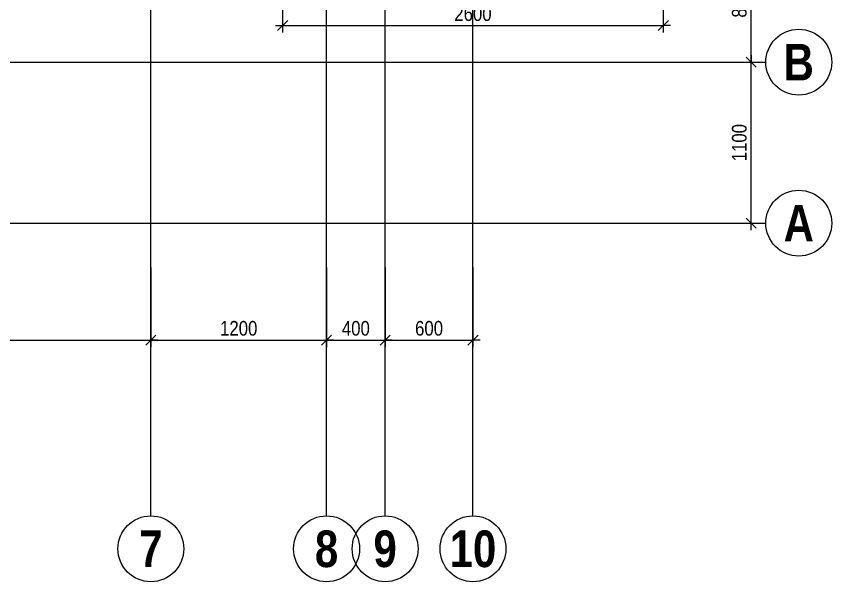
# Model space of a CAD drawing. Extents: x 0 to 206258, y -403073 to 0.
# Drawn here: x 27765 to 33334, y -38542 to -34679 of the extents above; entities that cross this region are included whole.
import ezdxf
from ezdxf.enums import TextEntityAlignment as Align
from ezdxf.lldxf.tags import DXFTag

# ---------------------------------------------------------------- set-up
doc = ezdxf.new("R2010")
doc.units = 0
doc.header["$LTSCALE"] = 1000
for name, color, linetype in [('Axis Circle(Dir 1)', 150, 'Continuous'), ('Axis Circle(Dir 2)', 150, 'Continuous'), ('Axis Label(Dir 1)', 7, 'Continuous'), ('Axis Label(Dir 2)', 7, 'Continuous'), ('Axis Line(Dir 1)', 8, 'CENTER2'), ('Axis Line(Dir 2)', 150, 'CENTER2'), ('Dimension Line', 5, 'Continuous')]:
    doc.layers.add(name, color=color, linetype=linetype)
doc.styles.add('Axis Label(Dir 1)', font='ARIALNB.TTF', dxfattribs={"height": 250})
doc.styles.add('Axis Label(Dir 2)', font='ARIALNB.TTF', dxfattribs={"height": 250})
doc.styles.add('Dimension Text', font='ARIALN.TTF', dxfattribs={"height": 100})
tags = doc.linetypes.add('CENTER2', pattern=[1.125, 0.75, -0.125, 0.125, -0.125]).pattern_tags.tags
tags[10:11] = [DXFTag(74, 4), DXFTag(75, 0), DXFTag(340, '0'), DXFTag(46, 0.0), DXFTag(50, 0.0), DXFTag(44, 0.0), DXFTag(45, 0.0)]
tags[8:9] = [DXFTag(74, 4), DXFTag(75, 0), DXFTag(340, '0'), DXFTag(46, 0.0), DXFTag(50, 0.0), DXFTag(44, 0.0), DXFTag(45, 0.0)]
tags[6:7] = [DXFTag(74, 4), DXFTag(75, 0), DXFTag(340, '0'), DXFTag(46, 0.0), DXFTag(50, 0.0), DXFTag(44, 0.0), DXFTag(45, 0.0)]
tags[4:5] = [DXFTag(74, 4), DXFTag(75, 0), DXFTag(340, '0'), DXFTag(46, 0.0), DXFTag(50, 0.0), DXFTag(44, 0.0), DXFTag(45, 0.0)]
doc.dimstyles.get("Standard").update_dxf_attribs({"dimtxt": 100, "dimasz": 30, "dimexe": 48.3, "dimexo": 103.5, "dimgap": 30, "dimtad": 1, "dimtoh": 1, "dimdec": 1, "dimdsep": 46, "dimtxsty": 'Dimension Text', "dimblk": 'PCDIM_TICK', "dimcen": 0.09, "dimclrd": 5, "dimclre": 5, "dimclrt": 5, "dimadec": 1, "dimazin": 0, "dimtp": 1, "dimtm": 1, "dimtfac": 1, "dimtdec": 4, "dimtofl": 0, "dimtmove": 0, "dimatfit": 3, "dimfxl": 1, "dimtolj": 1, "dimtzin": 0, "dimarcsym": 0})

# ---------------------------------------------------------------- blocks, each defined once
blk = doc.blocks.new('PCDIM_TICK')
at = {"layer": 'Dimension Line', "color": 0, "transparency": 33554687}
for p, q in [((1.15, 1.15), (-1.15, -1.15)), ((1.61, 0), (0, 0))]:
    blk.add_line(p, q, dxfattribs=at)
blk = doc.blocks.new('*U250')
at = {"layer": 'Dimension Line', "color": 5, "true_color": 0x0000ff, "transparency": 16777216}
for p, q in [((29584.3, -34295.7), (29584.3, -34790.5)), ((32184.3, -34295.7), (32184.3, -34790.5)), ((29584.3, -34742.2), (32184.3, -34742.2))]:
    blk.add_line(p, q, dxfattribs=at)
at = {"layer": 'Dimension Line', "color": 5, "true_color": 0x0000ff, "transparency": 16777216, "xscale": 30, "yscale": 30, "rotation": 180.0000000000004}
blk.add_blockref('PCDIM_TICK', (29584.3, -34742.2), dxfattribs=at)
at = {"layer": 'Dimension Line', "color": 5, "true_color": 0x0000ff, "transparency": 16777216, "xscale": 30, "yscale": 30}
blk.add_blockref('PCDIM_TICK', (32184.3, -34742.2), dxfattribs=at)
at = {"layer": 'Dimension Line', "color": 5, "true_color": 0x0000ff, "transparency": 16777216, "insert": (30884.3, -34712.2), "char_height": 100, "width": 247.252, "attachment_point": 8, "style": 'Dimension Text'}
blk.add_mtext('2600', dxfattribs=at)
blk = doc.blocks.new('*U327')
at = {"layer": 'Dimension Line', "color": 5, "true_color": 0x0000ff, "transparency": 16777216}
for p, q in [((32287.8, -34992.2), (32832.6, -34992.2)), ((32784.3, -36092.2), (32784.3, -34992.2)), ((32287.8, -36092.2), (32832.6, -36092.2))]:
    blk.add_line(p, q, dxfattribs=at)
at = {"layer": 'Dimension Line', "color": 5, "true_color": 0x0000ff, "transparency": 16777216, "xscale": 30, "yscale": 30}
for p, rotation in [((32784.3, -34992.2), 89.99999999999447), ((32784.3, -36092.2), 269.9999999999834)]:
    blk.add_blockref('PCDIM_TICK', p, dxfattribs=dict(at, rotation=rotation))
at = {"layer": 'Dimension Line', "color": 5, "true_color": 0x0000ff, "transparency": 16777216, "insert": (32754.3, -35542.2), "char_height": 100, "width": 238.405, "attachment_point": 8, "rotation": 90, "style": 'Dimension Text'}
blk.add_mtext('1100', dxfattribs=at)
blk = doc.blocks.new('*U328')
at = {"layer": 'Dimension Line', "color": 5, "true_color": 0x0000ff, "transparency": 16777216}
for p, q in [((32287.8, -34192.2), (32832.6, -34192.2)), ((32784.3, -34992.2), (32784.3, -34192.2)), ((32287.8, -34992.2), (32832.6, -34992.2))]:
    blk.add_line(p, q, dxfattribs=at)
at = {"layer": 'Dimension Line', "color": 5, "true_color": 0x0000ff, "transparency": 16777216, "xscale": 30, "yscale": 30}
for p, rotation in [((32784.3, -34192.2), 89.99999999999447), ((32784.3, -34992.2), 269.9999999999834)]:
    blk.add_blockref('PCDIM_TICK', p, dxfattribs=dict(at, rotation=rotation))
at = {"layer": 'Dimension Line', "color": 5, "true_color": 0x0000ff, "transparency": 16777216, "insert": (32754.3, -34592.2), "char_height": 100, "width": 181.501, "attachment_point": 8, "rotation": 90, "style": 'Dimension Text'}
blk.add_mtext('800', dxfattribs=at)
blk = doc.blocks.new('*U355')
at = {"layer": 'Dimension Line', "color": 5, "true_color": 0x0000ff, "transparency": 16777216}
for p, q in [((26284.3, -36395.7), (26284.3, -36940.5)), ((28684.3, -36395.7), (28684.3, -36940.5)), ((26284.3, -36892.2), (28684.3, -36892.2))]:
    blk.add_line(p, q, dxfattribs=at)
at = {"layer": 'Dimension Line', "color": 5, "true_color": 0x0000ff, "transparency": 16777216, "xscale": 30, "yscale": 30, "rotation": 180.0000000000004}
blk.add_blockref('PCDIM_TICK', (26284.3, -36892.2), dxfattribs=at)
at = {"layer": 'Dimension Line', "color": 5, "true_color": 0x0000ff, "transparency": 16777216, "xscale": 30, "yscale": 30}
blk.add_blockref('PCDIM_TICK', (28684.3, -36892.2), dxfattribs=at)
at = {"layer": 'Dimension Line', "color": 5, "true_color": 0x0000ff, "transparency": 16777216, "insert": (27484.3, -36862.2), "char_height": 100, "width": 247.252, "attachment_point": 8, "style": 'Dimension Text'}
blk.add_mtext('2400', dxfattribs=at)
blk = doc.blocks.new('*U356')
at = {"layer": 'Dimension Line', "color": 5, "true_color": 0x0000ff, "transparency": 16777216}
for p, q in [((28684.3, -36395.7), (28684.3, -36940.5)), ((29884.3, -36395.7), (29884.3, -36940.5)), ((28684.3, -36892.2), (29884.3, -36892.2))]:
    blk.add_line(p, q, dxfattribs=at)
at = {"layer": 'Dimension Line', "color": 5, "true_color": 0x0000ff, "transparency": 16777216, "xscale": 30, "yscale": 30, "rotation": 180.0000000000004}
blk.add_blockref('PCDIM_TICK', (28684.3, -36892.2), dxfattribs=at)
at = {"layer": 'Dimension Line', "color": 5, "true_color": 0x0000ff, "transparency": 16777216, "xscale": 30, "yscale": 30}
blk.add_blockref('PCDIM_TICK', (29884.3, -36892.2), dxfattribs=at)
at = {"layer": 'Dimension Line', "color": 5, "true_color": 0x0000ff, "transparency": 16777216, "insert": (29284.3, -36862.2), "char_height": 100, "width": 238.405, "attachment_point": 8, "style": 'Dimension Text'}
blk.add_mtext('1200', dxfattribs=at)
blk = doc.blocks.new('*U357')
at = {"layer": 'Dimension Line', "color": 5, "true_color": 0x0000ff, "transparency": 16777216}
for p, q in [((29884.3, -36395.7), (29884.3, -36940.5)), ((30284.3, -36395.7), (30284.3, -36940.5)), ((29884.3, -36892.2), (30284.3, -36892.2))]:
    blk.add_line(p, q, dxfattribs=at)
at = {"layer": 'Dimension Line', "color": 5, "true_color": 0x0000ff, "transparency": 16777216, "xscale": 30, "yscale": 30, "rotation": 180.0000000000004}
blk.add_blockref('PCDIM_TICK', (29884.3, -36892.2), dxfattribs=at)
at = {"layer": 'Dimension Line', "color": 5, "true_color": 0x0000ff, "transparency": 16777216, "xscale": 30, "yscale": 30}
blk.add_blockref('PCDIM_TICK', (30284.3, -36892.2), dxfattribs=at)
at = {"layer": 'Dimension Line', "color": 5, "true_color": 0x0000ff, "transparency": 16777216, "insert": (30084.3, -36862.2), "char_height": 100, "width": 184.718, "attachment_point": 8, "style": 'Dimension Text'}
blk.add_mtext('400', dxfattribs=at)
blk = doc.blocks.new('*U358')
at = {"layer": 'Dimension Line', "color": 5, "true_color": 0x0000ff, "transparency": 16777216}
for p, q in [((30284.3, -36395.7), (30284.3, -36940.5)), ((30884.3, -36395.7), (30884.3, -36940.5)), ((30284.3, -36892.2), (30884.3, -36892.2))]:
    blk.add_line(p, q, dxfattribs=at)
at = {"layer": 'Dimension Line', "color": 5, "true_color": 0x0000ff, "transparency": 16777216, "xscale": 30, "yscale": 30, "rotation": 180.0000000000004}
blk.add_blockref('PCDIM_TICK', (30284.3, -36892.2), dxfattribs=at)
at = {"layer": 'Dimension Line', "color": 5, "true_color": 0x0000ff, "transparency": 16777216, "xscale": 30, "yscale": 30}
blk.add_blockref('PCDIM_TICK', (30884.3, -36892.2), dxfattribs=at)
at = {"layer": 'Dimension Line', "color": 5, "true_color": 0x0000ff, "transparency": 16777216, "insert": (30584.3, -36862.2), "char_height": 100, "width": 181.97, "attachment_point": 8, "style": 'Dimension Text'}
blk.add_mtext('600', dxfattribs=at)

msp = doc.modelspace()

# ---------------------------------------------------------------- linework, layer by layer
at = {"layer": 'Axis Circle(Dir 1)', "transparency": 33554687}
for centre in [(33109.29, -34992.207), (33109.29, -36092.207)]:
    msp.add_circle(centre, 225, dxfattribs=at)
at = {"layer": 'Axis Circle(Dir 2)', "transparency": 33554687}
for centre in [(28684.29, -38317.207), (29884.29, -38317.207), (30284.29, -38317.207), (30884.29, -38317.207)]:
    msp.add_circle(centre, 225, dxfattribs=at)
at = {"layer": 'Axis Line(Dir 1)', "transparency": 33554687}
for points in [[(15084.29, -34992.207), (32884.29, -34992.207)], [(15084.29, -36092.207), (32884.29, -36092.207)]]:
    msp.add_lwpolyline(points, dxfattribs=at)
at = {"layer": 'Axis Line(Dir 2)', "transparency": 33554687}
for points in [[(28684.29, -38092.207), (28684.29, -14292.207)], [(29884.29, -38092.207), (29884.29, -14292.207)], [(30284.29, -38092.207), (30284.29, -14292.207)], [(30884.29, -38092.207), (30884.29, -14292.207)]]:
    msp.add_lwpolyline(points, dxfattribs=at)

# ---------------------------------------------------------------- texts
at = {"layer": 'Axis Label(Dir 1)', "transparency": 33554687, "style": 'Axis Label(Dir 1)'}
for s, p in [('B', (33109.29, -34992.207)), ('A', (33109.29, -36092.207))]:
    msp.add_text(s, height=250, dxfattribs=at).set_placement(p, align=Align.MIDDLE_CENTER)
at = {"layer": 'Axis Label(Dir 2)', "transparency": 33554687, "style": 'Axis Label(Dir 2)'}
for s, p in [('7', (28684.29, -38317.207)), ('8', (29884.29, -38317.207)), ('9', (30284.29, -38317.207)), ('10', (30884.29, -38317.207))]:
    msp.add_text(s, height=250, dxfattribs=at).set_placement(p, align=Align.MIDDLE_CENTER)

# ---------------------------------------------------------------- dimensions: what is measured, and where the dimension line sits
at = {"layer": 'Dimension Line', "transparency": 33554687}
dim = msp.add_aligned_dim(p1=(29584.29, -34192.207), p2=(32184.29, -34192.207), distance=-550, dimstyle='Standard', override={"dimscale": 1, "dimtxt": 100, "dimasz": 30, "dimexe": 48.3, "dimexo": 103.5, "dimgap": 30, "dimtad": 1, "dimtih": 0, "dimdec": 1, "dimlfac": 1, "dimzin": 8, "dimlunit": 2, "dimpost": '', "dimtxsty": 'Dimension Text', "dimblk": 'PCDIM_TICK', "dimse1": 0, "dimse2": 0, "dimsd2": 0, "dimclrd": 5, "dimclre": 5, "dimclrt": 5, "dimaunit": 0, "dimadec": 1, "dimazin": 0, "dimtol": 0, "dimtp": 1, "dimtm": 1, "dimtmove": 0}, dxfattribs=at)
dim.commit()
dim.dimension.update_dxf_attribs({"geometry": '*U250', "text_midpoint": (30884.29, -34742.207)})
for base, p1, p2, picture, middle in [((32784.29, -34592.207), (32184.29, -34992.207), (32184.29, -34192.207), '*U328', (32784.29, -34592.207)), ((32784.29, -35542.207), (32184.29, -36092.207), (32184.29, -34992.207), '*U327', (32784.29, -35542.207))]:
    dim = msp.add_linear_dim(base=base, p1=p1, p2=p2, angle=90, dimstyle='Standard', override={"dimscale": 1, "dimtxt": 100, "dimasz": 30, "dimexe": 48.3, "dimexo": 103.5, "dimgap": 30, "dimtad": 1, "dimtih": 0, "dimdec": 1, "dimlfac": 1, "dimzin": 8, "dimlunit": 2, "dimpost": '', "dimtxsty": 'Dimension Text', "dimblk": 'PCDIM_TICK', "dimse1": 0, "dimse2": 0, "dimsd2": 0, "dimclrd": 5, "dimclre": 5, "dimclrt": 5, "dimaunit": 0, "dimadec": 1, "dimazin": 0, "dimtol": 0, "dimtp": 1, "dimtm": 1, "dimtmove": 0}, dxfattribs=at)
    dim.commit()
    dim.dimension.update_dxf_attribs({"geometry": picture, "text_midpoint": middle})
for base, p1, p2, picture, middle in [((27484.29, -36892.207), (26284.29, -36292.207), (28684.29, -36292.207), '*U355', (27484.29, -36892.207)), ((29284.29, -36892.207), (28684.29, -36292.207), (29884.29, -36292.207), '*U356', (29284.29, -36892.207)), ((30084.29, -36892.207), (29884.29, -36292.207), (30284.29, -36292.207), '*U357', (30084.29, -36892.207)), ((30584.29, -36892.207), (30284.29, -36292.207), (30884.29, -36292.207), '*U358', (30584.29, -36892.207))]:
    dim = msp.add_linear_dim(base=base, p1=p1, p2=p2, dimstyle='Standard', override={"dimscale": 1, "dimtxt": 100, "dimasz": 30, "dimexe": 48.3, "dimexo": 103.5, "dimgap": 30, "dimtad": 1, "dimtih": 0, "dimdec": 1, "dimlfac": 1, "dimzin": 8, "dimlunit": 2, "dimpost": '', "dimtxsty": 'Dimension Text', "dimblk": 'PCDIM_TICK', "dimse1": 0, "dimse2": 0, "dimsd2": 0, "dimclrd": 5, "dimclre": 5, "dimclrt": 5, "dimaunit": 0, "dimadec": 1, "dimazin": 0, "dimtol": 0, "dimtp": 1, "dimtm": 1, "dimtmove": 0}, dxfattribs=at)
    dim.commit()
    dim.dimension.update_dxf_attribs({"geometry": picture, "text_midpoint": middle})

doc.saveas('drawing.dxf')
